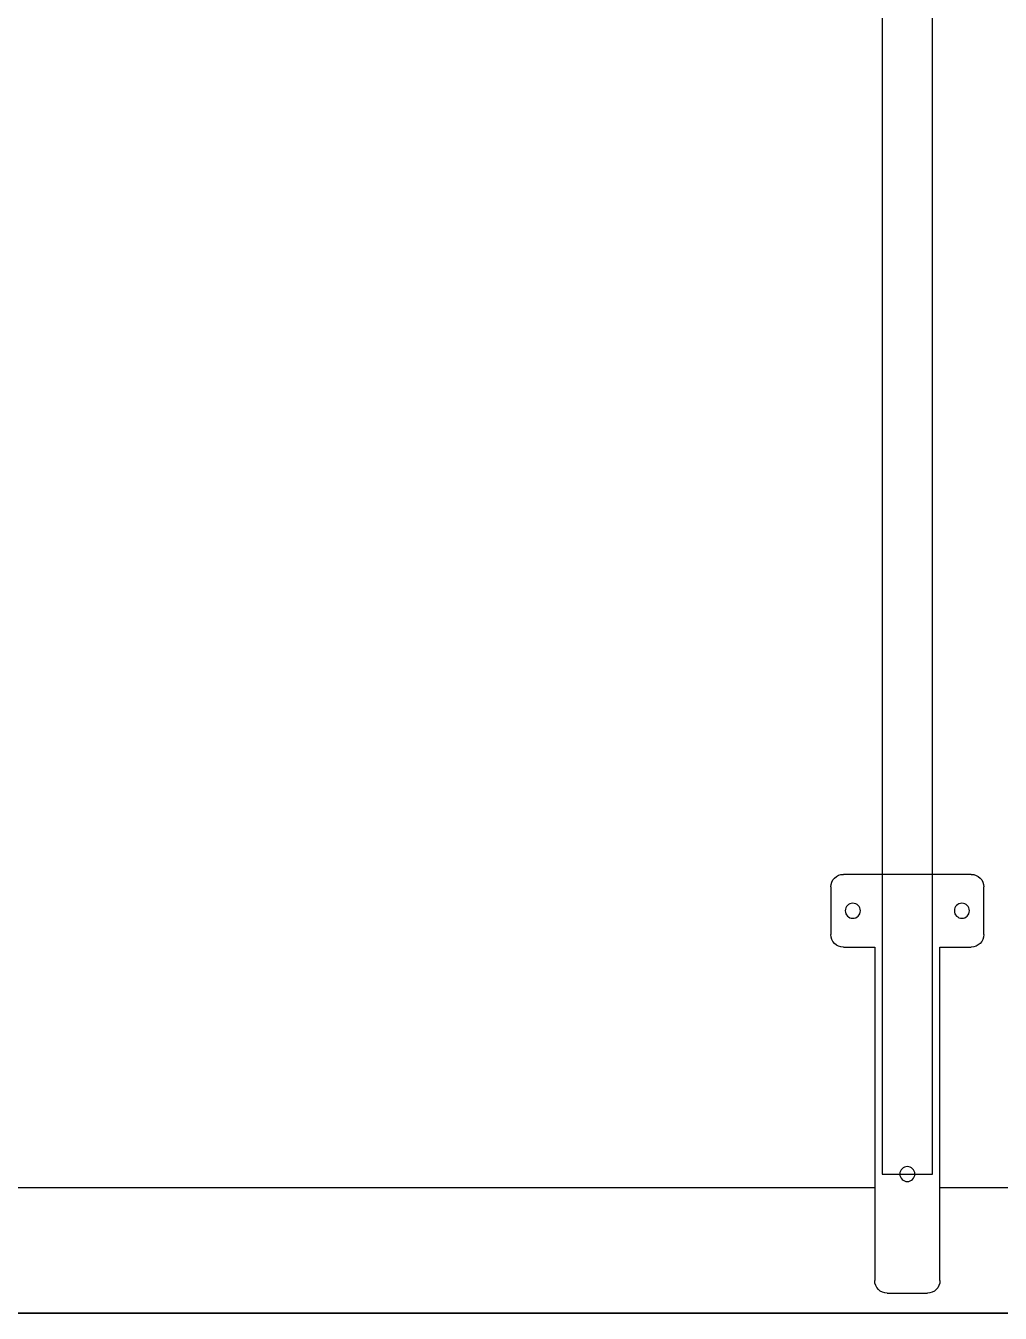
# Model space of a CAD drawing. Header units: millimetres. Extents: x 151130 to 215929, y 2134 to 34533.
# Drawn here: x 173866 to 174255, y 5921 to 6435 of the extents above; entities that cross this region are included whole.
import ezdxf

# ---------------------------------------------------------------- set-up
doc = ezdxf.new("R2010")
doc.units = ezdxf.units.MM
for name, color, linetype in [('2D', 7, 'Continuous'), ('MUEBLES', 8, 'Continuous'), ('OH CUBIERTA', 3, 'Continuous')]:
    doc.layers.add(name, color=color, linetype=linetype)

# ---------------------------------------------------------------- blocks, each defined once
blk = doc.blocks.new('CUR25.15070')
at = {"layer": 'OH CUBIERTA'}
blk.add_lwpolyline([(0, 0), (0, 700), (1500, 700), (1500, 0)], close=True, dxfattribs=at)
blk = doc.blocks.new('SP.LI.5LTD.140')
at = {"layer": '2D'}
for p, q in [((5, -697), (5, 697)), ((55, 697), (55, 559)), ((156, 576.5), (175, 576.5)), ((151, 559), (151, 571.5)), ((180, 571.5), (180, 520.5)), ((18, 559), (151, 559)), ((13, 538), (13, 554)), ((151, 533), (18, 533)), ((55, 533), (55, 164)), ((151, 520.5), (151, 533)), ((175, 515.5), (156, 515.5))]:
    blk.add_line(p, q, dxfattribs=at)
for centre, major_axis, start_param, end_param in [((156, 571.5), (-3.54, 3.54), -0.785398, 0.785398), ((175, 571.5), (3.54, 3.54), 5.497787, 7.068583), ((165.5, 567.75), (-2.12, 2.12), -0.785398, 5.497787), ((18, 554), (-3.54, 3.54), -0.785398, 0.785398), ((60.5, 546), (-2.12, 2.12), -0.785398, 5.497787), ((18, 538), (3.54, 3.54), 2.356194, 3.926991), ((165.5, 524.25), (-2.12, 2.12), -0.785398, 5.497787), ((156, 520.5), (3.54, 3.54), 2.356194, 3.926991), ((175, 520.5), (-3.54, 3.54), 2.356194, 3.926991)]:
    blk.add_ellipse(centre, major_axis=major_axis, ratio=1, start_param=start_param, end_param=end_param, dxfattribs=at)
blk = doc.blocks.new('B6')
at = {"layer": 'MUEBLES'}
blk.add_lwpolyline([(3065.5, 1208), (4479.5, 1208), (4479.5, 1228), (3065.5, 1228)], close=True, dxfattribs=at)
at = {"xscale": -1}
blk.add_blockref('SP.LI.5LTD.140', (4540, 672), dxfattribs=at)
at = {"layer": 'OH CUBIERTA'}
blk.add_blockref('CUR25.15070', (3035, 675), dxfattribs=at)

msp = doc.modelspace()

# ---------------------------------------------------------------- block references
at = {"color": 5, "rotation": 270}
msp.add_blockref('B6', (173000.03, 10456.29), dxfattribs=at)

doc.saveas('drawing.dxf')
